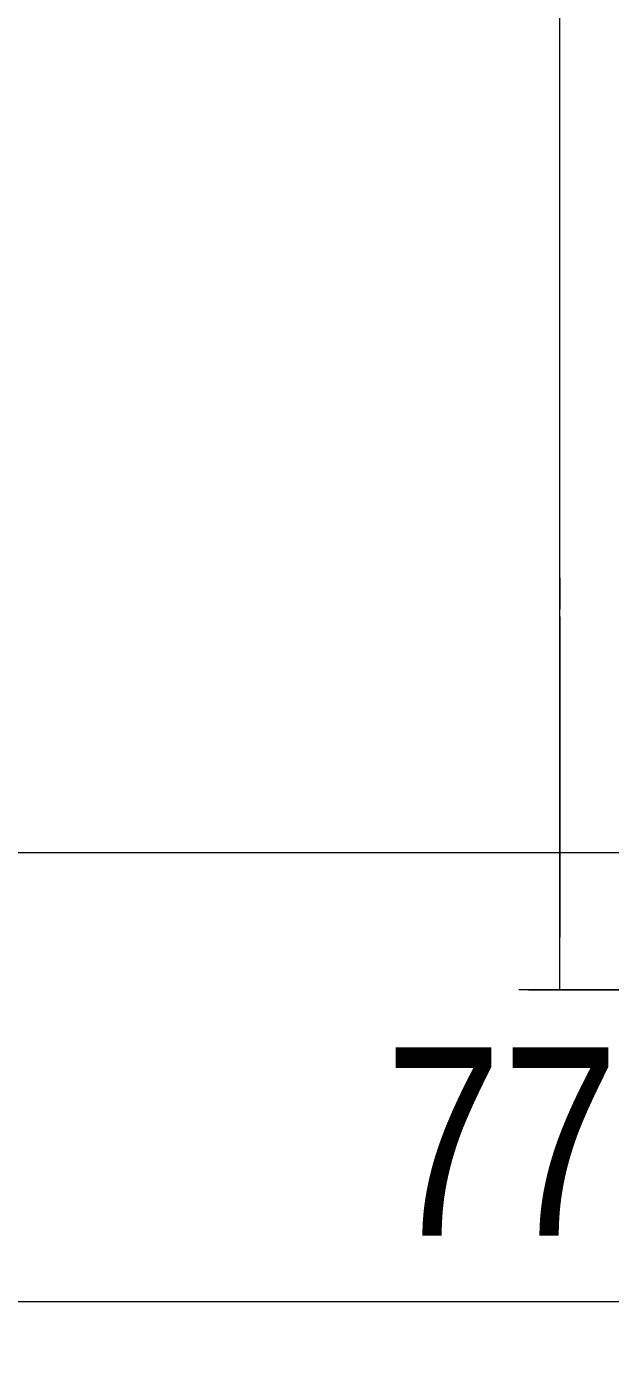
# Model space of a CAD drawing. Header units: millimetres. Extents: x -21597 to 3742, y 49379 to 62073.
# Drawn here: x -8849 to -8353, y 58631 to 59765 of the extents above; entities that cross this region are included whole.
import ezdxf

# ---------------------------------------------------------------- set-up
doc = ezdxf.new("R2010")
doc.units = ezdxf.units.MM
for name, color, linetype, lineweight in [('A-ANNO-DIMS', 7, 'Continuous', 9), ('A-ANNO-DIMS-80', 7, 'Continuous', 9), ('M-EQPM', 7, 'Continuous', 5)]:
    doc.layers.add(name, color=color, linetype=linetype, lineweight=lineweight)
doc.styles.add('Arial_4', font='arial.ttf', dxfattribs={"width": 0.8, "height": 160})
doc.dimstyles.new('AK_DIM_2_0_Arial', dxfattribs={"dimscale": 304.8, "dimtxt": 163.241504, "dimasz": 0.131234, "dimexe": 0.262467, "dimexo": 0.262467, "dimgap": 0.026247, "dimtad": 1, "dimdec": 0, "dimzin": 0, "dimdsep": 46, "dimtxsty": 'Arial_4', "dimblk1": 'OBLIQUE', "dimblk2": 'OBLIQUE', "dimsah": 1, "dimcen": 0.09, "dimadec": 0, "dimazin": 0, "dimtfac": 1, "dimtdec": 4, "dimtix": 1, "dimtmove": 0, "dimatfit": 3, "dimfxl": 1, "dimtvp": 1, "dimtolj": 1, "dimtzin": 0, "dimarcsym": 2})

# ---------------------------------------------------------------- blocks, each defined once
blk = doc.blocks.new('DanNong_VRV_1 QUẠT - OD-A-12_1-2147179-MẶT BẰNG ỐNG GAS KHU H_N')
at = {"layer": 'M-EQPM'}
for p, q in [((-525, -311.8), (-525, 688.2)), ((-525, -311.8), (-525, 688.2)), ((-525, -273.6), (-525, 616.5)), ((-525, 38.4), (-525, 616.5)), ((-525, 38.4), (-525, 28.4)), ((-525, 28.4), (-525, 38.4)), ((-525, 38.4), (-525, 28.4)), ((-525, 28.4), (-525, 38.4)), ((-525, 28.4), (-525, 11.8)), ((-525, 28.4), (-525, 11.8)), ((-525, 5.4), (-525, 0.4)), ((-525, 5.4), (-525, 0.4)), ((-525, 5.4), (-525, 0.4)), ((-525, 5.4), (-525, 0.4)), ((-525, 5.4), (-525, 0.4)), ((-525, 5.4), (-525, 0.4)), ((-525, 5.4), (-525, 0.4)), ((-525, 5.4), (-525, 0.4)), ((-525, 5.4), (-525, 0.4)), ((-525, 5.4), (-525, 0.4)), ((-525, -239.6), (-525, 0.4)), ((-525, 0.4), (-525, -239.6)), ((-525, -239.6), (-525, 0.4)), ((-525, 0.4), (-525, -239.6)), ((-525, -239.6), (-525, 0.4)), ((-525, 0.4), (-525, -239.6)), ((-525, -239.6), (-525, 0.4)), ((-525, 0.4), (-525, -239.6)), ((-525, 0.4), (-525, -4.6)), ((-525, -239.6), (-525, 0.4)), ((-525, 0.4), (-525, -239.6)), ((-525, -239.6), (-525, 0.4)), ((-525, 0.4), (-525, -239.6)), ((-525, -239.6), (-525, 0.4)), ((-525, 0.4), (-525, -239.6)), ((-525, -239.6), (-525, 0.4)), ((-525, 0.4), (-525, -239.6)), ((-525, -239.6), (-525, 0.4)), ((-525, 0.4), (-525, -239.6)), ((-525, -239.6), (-525, 0.4)), ((-525, 0.4), (-525, -239.6)), ((-525, -190.2), (-525, -4.6)), ((-525, -4.6), (-525, -190.2)), ((-525, -127.9), (-525, -158.2)), ((-525, -190.2), (-525, -195.2)), ((-525, -237.9), (-525, -267.1)), ((-525, -237.9), (-525, -267.1)), ((-525, -237.9), (-525, -267.1)), ((-525, -237.9), (-525, -267.1)), ((-525, -237.9), (-525, -267.1)), ((-525, -237.9), (-525, -267.1)), ((-525, -239.6), (-525, -244.6)), ((-525, -239.6), (-525, -244.6)), ((-525, -239.6), (-525, -244.6)), ((-525, -239.6), (-525, -244.6)), ((-525, -239.6), (-525, -244.6)), ((-525, -239.6), (-525, -244.6)), ((-525, -239.6), (-525, -244.6)), ((-525, -239.6), (-525, -244.6)), ((-525, -239.6), (-525, -244.6)), ((-525, -239.6), (-525, -244.6)), ((-525, -244.1), (-525, -241.7)), ((-525, -249.7), (-525, -261.7)), ((-550.1, -311.8), (-559.7, -311.8)), ((-444.6, -311.8), (-551.6, -311.8)), ((-551.6, -311.8), (-517, -311.8)), ((-550.1, -311.8), (-540.5, -311.8)), ((-525, -311.8), (655, -311.8)), ((655, -311.8), (-525, -311.8)), ((-517, -311.8), (-444.6, -311.8)), ((-498.5, -311.8), (-513.8, -311.8)), ((-508.6, -311.8), (485.5, -311.8)), ((-498.5, -311.8), (-483.1, -311.8))]:
    blk.add_line(p, q, dxfattribs=at)
blk = doc.blocks.new('AK-SGS-M3-Hrvt_rvt-1-MẶT BẰNG ỐNG GAS KHU H_N')
at = {"layer": 'M-EQPM', "lineweight": 25}
blk.add_blockref('DanNong_VRV_1 QUẠT - OD-A-12_1-2147179-MẶT BẰNG ỐNG GAS KHU H_N', (-7870.9, 59258.7), dxfattribs=at)
blk = doc.blocks.new('DIMBLOCK7-MẶT BẰNG ỐNG GAS KHU H_N')
at = {"layer": 'A-ANNO-DIMS-80'}
for p, q in [((-12198.6, 58682.2), (-12198.6, 58762.2)), ((-4498.6, 58682.2), (-4498.6, 58762.2)), ((-12198.6, 58682.2), (-12178.6, 58702.2)), ((-4498.6, 58682.2), (-4478.6, 58702.2)), ((-12198.6, 58682.2), (-12218.6, 58662.2)), ((-12198.6, 58682.2), (-4498.6, 58682.2)), ((-12198.6, 58682.2), (-12198.6, 58630.5)), ((-4498.6, 58682.2), (-4518.6, 58662.2)), ((-4498.6, 58682.2), (-4498.6, 58630.5))]:
    blk.add_line(p, q, dxfattribs=at)
at = {"layer": 'A-ANNO-DIMS-80', "color": 0, "insert": (-8544.5, 58898), "char_height": 160, "width": 470.136, "attachment_point": 1, "line_spacing_factor": 0.941778, "style": 'Arial_4'}
blk.add_mtext('7700', dxfattribs=at)
blk = doc.blocks.new('_Oblique')
at = {"color": 0, "linetype": 'ByBlock', "lineweight": -2}
blk.add_line((-0.5, -0.5), (0.5, 0.5), dxfattribs=at)
blk = doc.blocks.new('DIMBLOCK8-MẶT BẰNG ỐNG GAS KHU H_N')
at = {"layer": 'A-ANNO-DIMS-80'}
for p, q in [((-20048.6, 59063.8), (-20048.6, 59143.8)), ((-4498.6, 59063.8), (-4498.6, 59143.8)), ((-20048.6, 59063.8), (-20028.6, 59083.8)), ((-4498.6, 59063.8), (-4478.6, 59083.8)), ((-20048.6, 59063.8), (-20068.6, 59043.8)), ((-20048.6, 59063.8), (-4498.6, 59063.8)), ((-20048.6, 59063.8), (-20048.6, 59012)), ((-4498.6, 59063.8), (-4518.6, 59043.8)), ((-4498.6, 59063.8), (-4498.6, 59012))]:
    blk.add_line(p, q, dxfattribs=at)
at = {"layer": 'A-ANNO-DIMS-80', "color": 0, "insert": (-12518.5, 59279.5), "char_height": 160, "width": 587.669, "attachment_point": 1, "line_spacing_factor": 0.941778, "style": 'Arial_4'}
blk.add_mtext('15550', dxfattribs=at)

msp = doc.modelspace()

# ---------------------------------------------------------------- block references
at = {"lineweight": 5}
msp.add_blockref('AK-SGS-M3-Hrvt_rvt-1-MẶT BẰNG ỐNG GAS KHU H_N', (0, 0), dxfattribs=at)

# ---------------------------------------------------------------- dimensions: what is measured, and where the dimension line sits
at = {"layer": 'A-ANNO-DIMS'}
for base, p1, p2, override, picture, middle in [((-4498.6, 59063.8), (-20048.6, 59092), (-4498.6, 59092), {"dimpost": '<>', "dimfxl": 15550}, 'DIMBLOCK8-MẶT BẰNG ỐNG GAS KHU H_N', (-12273.6, 59153.4)), ((-4498.6, 58682.2), (-12198.6, 58710.5), (-4498.6, 58710.5), {"dimpost": '<>', "dimfxl": 7700}, 'DIMBLOCK7-MẶT BẰNG ỐNG GAS KHU H_N', (-8348.6, 58771.9))]:
    dim = msp.add_linear_dim(base=base, p1=p1, p2=p2, dimstyle='AK_DIM_2_0_Arial', override=override, dxfattribs=at)
    dim.commit()
    dim.dimension.update_dxf_attribs({"geometry": picture, "text_midpoint": middle})

doc.saveas('drawing.dxf')
